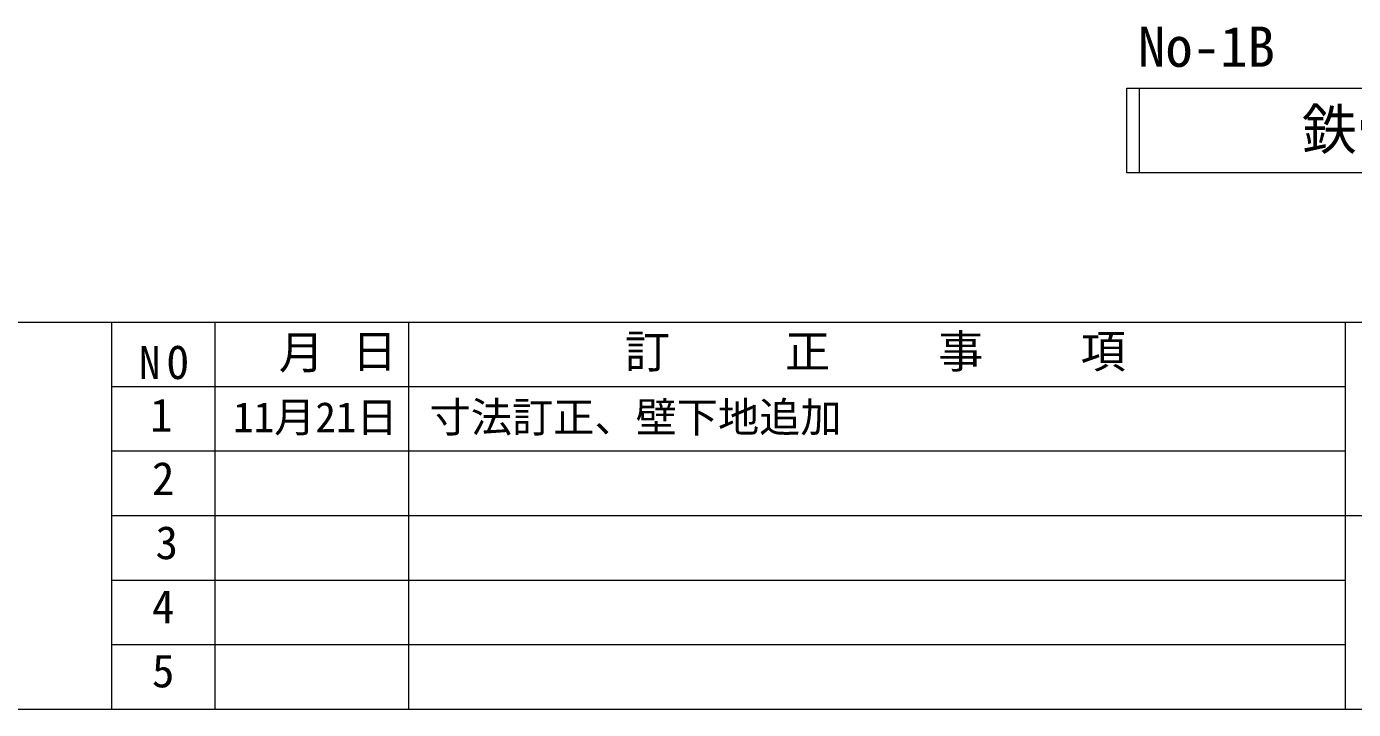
# Model space of a CAD drawing. Units: millimetres at full size, sheet at 1:15; details may follow other scales. Extents: x -31727 to 34047, y 3005 to 21987.
# Drawn here: x -29552 to -27378, y 13763 to 14882 of the extents above; entities that cross this region are included whole.
import ezdxf
from ezdxf.enums import TextEntityAlignment as Align

# ---------------------------------------------------------------- set-up
doc = ezdxf.new("R2010")
doc.units = ezdxf.units.MM
doc.header["$LTSCALE"] = 15
doc.layers.add('0-0', color=5, linetype='Continuous', lineweight=9)
doc.layers.add('4-0', color=5, linetype='Continuous', lineweight=9)
doc.styles.add('ＭＳ ゴシック', font='')
doc.styles.get('ＭＳ ゴシック').set_extended_font_data('MS Gothic')

msp = doc.modelspace()

# ---------------------------------------------------------------- linework, layer by layer
at = {"layer": '0-0'}
for p, q in [((-27728.26, 14642.02), (-27728.26, 14780.5)), ((-31726.88, 14397.4), (-27391.13, 14397.4)), ((-29412.76, 14397.4), (-29412.76, 13762.9)), ((-29243.56, 14397.4), (-29243.56, 13762.9)), ((-28926.31, 14397.4), (-28926.31, 13762.9)), ((-27391.13, 14397.4), (-25434.75, 14397.4)), ((-27391.13, 14291.65), (-29412.76, 14291.65)), ((-27391.13, 14185.9), (-29412.76, 14185.9)), ((-27391.13, 14080.15), (-29412.76, 14080.15)), ((-27391.13, 13974.4), (-29412.76, 13974.4)), ((-27391.13, 13868.65), (-29412.76, 13868.65)), ((-20094.38, 13762.9), (-31726.88, 13762.9))]:
    msp.add_line(p, q, dxfattribs=at)
msp.add_lwpolyline([(-27749.14, 14780.5), (-26179.78, 14780.5), (-26179.78, 14642.02), (-27749.14, 14642.02)], close=True, dxfattribs=at)
for points in [[(-27391.13, 14397.4), (-27391.13, 14080.15), (-27391.13, 13762.9)], [(-23478.38, 14080.15), (-25434.75, 14080.15), (-27391.13, 14080.15)]]:
    msp.add_lwpolyline(points, dxfattribs=at)

# ---------------------------------------------------------------- texts
at = {"layer": '0-0', "color": 3, "style": 'ＭＳ ゴシック'}
for s, height, p in [('No-1B', 65.98, (-27730.68, 14795.88)), ('鉄骨階段 平面図  1/15', 65.98, (-27462.12, 14660.56)), ('月', 54.27, (-29138.61, 14304.54)), ('日', 54.27, (-29019, 14306.33)), ('訂', 54.27, (-28571.74, 14306.15)), ('正', 54.27, (-28309.16, 14306.15)), ('事', 54.27, (-28058.26, 14306.15)), ('項', 54.27, (-27824.86, 14306.15)), ('1', 54.27, (-29349.81, 14201.74)), ('11月21日', 49.49, (-29213.73, 14202.18)), ('2', 54.27, (-29346.7, 14097.89)), ('3', 54.27, (-29340.87, 13992.86)), ('4', 54.27, (-29346.7, 13887.83)), ('5', 54.27, (-29346.7, 13782.8))]:
    msp.add_text(s, height=height, dxfattribs=at).set_placement(p, align=Align.BOTTOM_LEFT)
at = {"layer": '0-0', "color": 3, "insert": (-29367.82, 14303.24), "char_height": 54.27, "attachment_point": 7, "style": 'ＭＳ ゴシック'}
msp.add_mtext('\\T1.31;\\W0.95;NO', dxfattribs=at)
at = {"layer": '4-0', "color": 3, "style": 'ＭＳ ゴシック'}
msp.add_text('寸法訂正、壁下地追加', height=49.49, dxfattribs=at).set_placement((-28891.54, 14202.18), align=Align.BOTTOM_LEFT)

doc.saveas('drawing.dxf')
